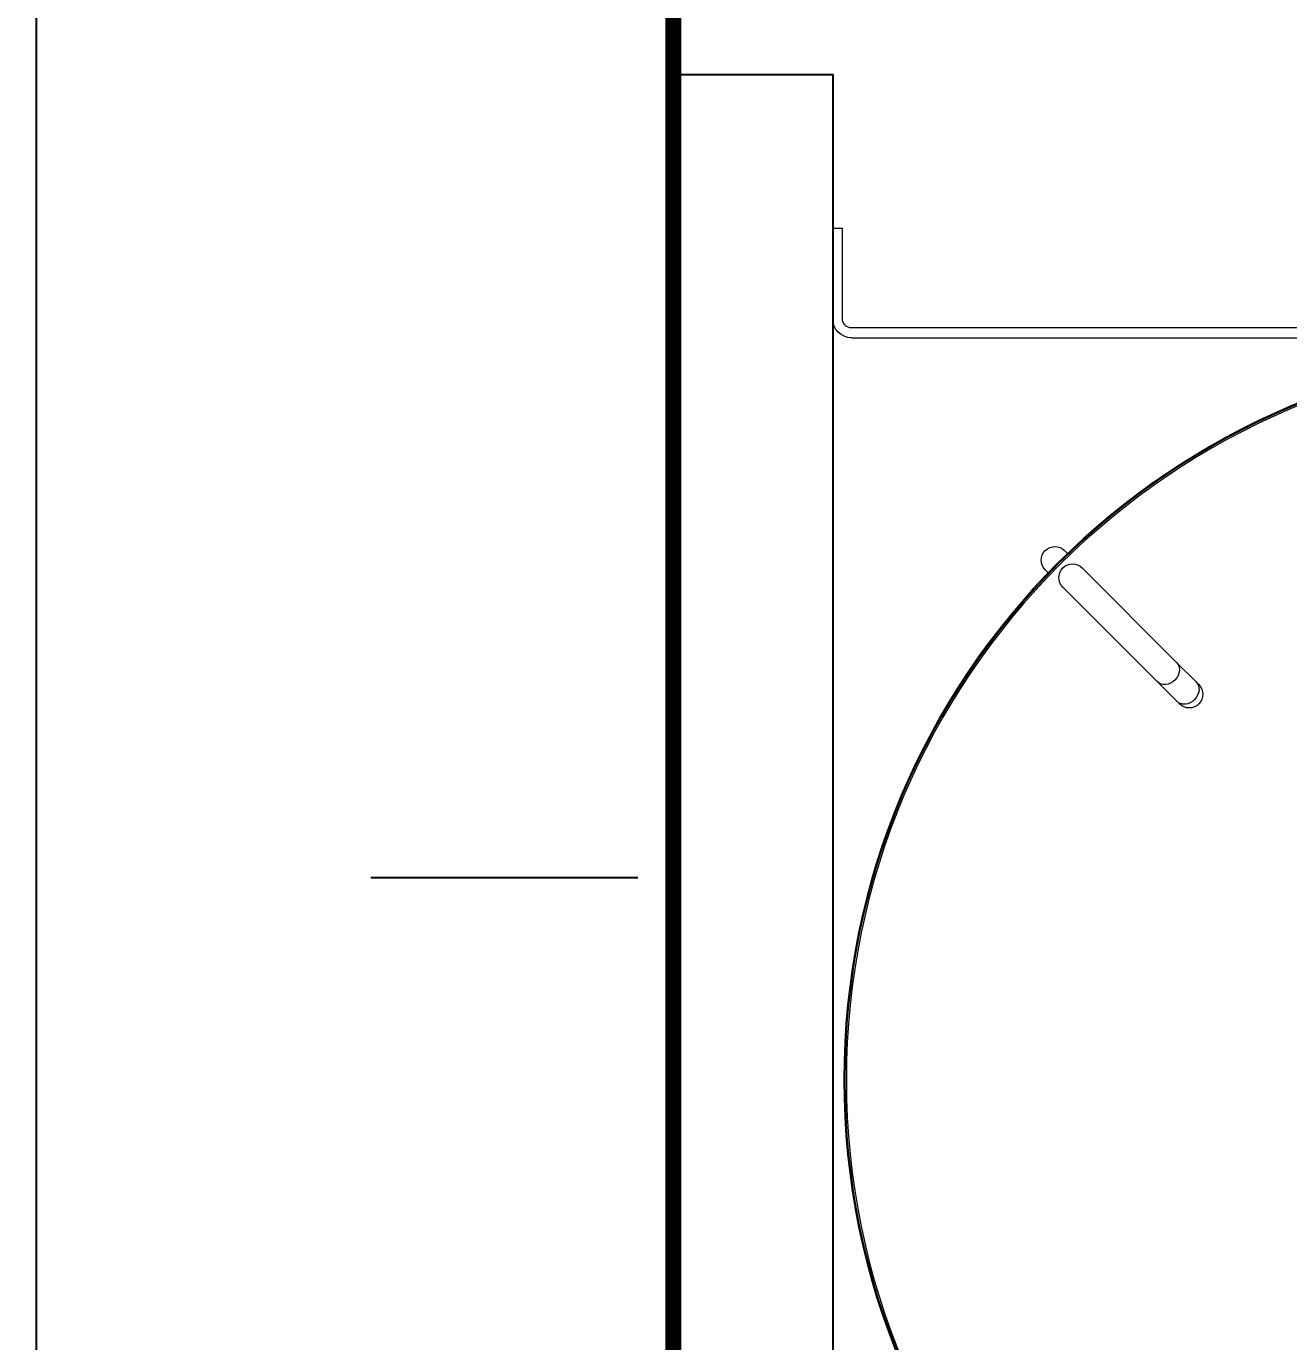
# Model space of a CAD drawing. Header units: millimetres. Extents: x -20146070 to 165023, y -3349561 to 35447.
# Drawn here: x -365474.6 to -365078.4, y -10992.2 to -10579.5 of the extents above; entities that cross this region are included whole.
import ezdxf
from ezdxf import colors
from ezdxf.entities.mleader import LeaderData, LeaderLine
from ezdxf.math import Vec2, Vec3

# ---------------------------------------------------------------- set-up
doc = ezdxf.new("R2010")
doc.units = ezdxf.units.MM
doc.header["$LTSCALE"] = 50
doc.linetypes.add('CONTINOUS', pattern=[0])
for name, color, linetype in [('ASPL- FM200-DEVICES', 8, 'Continuous'), ('BLK 2 - 1ST  2ND STOREY PLAN 031023$0$A-_WALL----_H-1', 8, 'Continuous'), ('BLK 2 - 1ST  2ND STOREY PLAN 031023$0$A-_WALLPRTN_E-1', 8, 'Continuous'), ('BLK_2 - 1ST_2ND_STOREY_PLAN$0$A-_WALL----_H-1', 8, 'Continuous'), ('BLK_2 - 1ST_2ND_STOREY_PLAN$0$A-_WALLPRTN_E-1', 8, 'Continuous'), ('F--FM 200 Cylinder', 8, 'Continuous'), ('M_FIREALAM-_E-', 10, 'Continuous'), ('M_FM 200 Cylinder', 1, 'Continuous'), ('NW_FM200', 1, 'Continuous')]:
    doc.layers.add(name, color=color, linetype=linetype)
doc.styles.add('RomanS', font='romans__.ttf', dxfattribs={"width": 0.75, "height": 40})

# ---------------------------------------------------------------- blocks, each defined once
blk = doc.blocks.new('180')
at = {"layer": 'ASPL- FM200-DEVICES', "color": 1, "lineweight": 5}
for p, q in [((-38431.02, -130053.55), (-38431.02, -130025.2)), ((-38431.02, -130025.2), (-38427.95, -130025.2)), ((-38427.95, -130025.2), (-38427.95, -130053.55)), ((-38660.78, -130056.41), (-38433.88, -130056.41)), ((-38433.88, -130059.48), (-38660.78, -130059.48)), ((-38500.74, -130126.22), (-38501.67, -130127.14)), ((-38506.24, -130131.72), (-38535.86, -130161.34)), ((-38495.61, -130133.2), (-38494.68, -130132.28)), ((-38529.8, -130167.4), (-38500.18, -130137.78)), ((-38542.01, -130167.49), (-38535.86, -130161.34)), ((-38542.01, -130167.49), (-38542.86, -130168.33)), ((-38535.95, -130173.55), (-38529.8, -130167.4)), ((-38536.8, -130174.39), (-38535.95, -130173.55))]:
    blk.add_line(p, q, dxfattribs=at)
for radius in [229.34, 229.02, 228.54]:
    blk.add_circle((-38660.78, -130292.31), radius, dxfattribs=at)
for centre, radius, start, end in [((-38433.88, -130053.55), 5.93, 270, 0), ((-38433.88, -130053.55), 2.86, 270, 0), ((-38497.71, -130129.25), 4.29, 315, 135), ((-38503.21, -130134.75), 4.29, 315, 135), ((-38539.83, -130171.36), 4.29, 135, 315)]:
    blk.add_arc(centre, radius, start, end, dxfattribs=at)
for centre in [(-38532.83, -130164.37), (-38538.98, -130170.52)]:
    blk.add_ellipse(centre, major_axis=(3.03, -3.03), ratio=0.832962, start_param=3.141593, end_param=6.283185, dxfattribs=at)
blk = doc.blocks.new('SMOKE')
at = {"color": 7, "linetype": 'CONTINOUS'}
ml = blk.add_multileader_mtext('Standard', dxfattribs=at)
ml.set_content('{\\fArial|b0|i0|c0|p34;S}', color=7, style='RomanS')
ml.set_leader_properties(color=10)
ml.build(insert=Vec2(0, 0))
ml.multileader.update_dxf_attribs({"dogleg_length": 3.34, "arrow_head_size": 171.11, "scale": 50})
ctx = ml.context
ctx.base_point, ctx.scale, ctx.char_height, ctx.arrow_head_size, ctx.landing_gap_size, ctx.plane_origin = Vec3(10040458.85, 1663039.05), 50, 256.6687, 171.11, 171.11, Vec3(10036247.2, 1658323.42)
notes = []
notes.append((ctx, [(0, (0, 0, 0), (0, 0), (1, 0), 1, [])]))
ctx.mtext.insert, ctx.mtext.flow_direction = Vec3(10040629.96, 1663169.57), 5
for ctx, leaders in notes:
    for number, flags, end, landing, length, lines in leaders:
        leader = LeaderData()
        leader.index, (leader.has_last_leader_line, leader.has_dogleg_vector, leader.attachment_direction) = number, flags
        leader.last_leader_point, leader.dogleg_vector, leader.dogleg_length = Vec3(end), Vec3(landing), length
        for number, points, colour, breaks in lines:
            line = LeaderLine()
            line.index, line.vertices, line.color, line.breaks = number, Vec3.list(points), colors.encode_raw_color(colour), breaks
            leader.lines.append(line)
        ctx.leaders.append(leader)

msp = doc.modelspace()

# ---------------------------------------------------------------- hatches: boundary and pattern name
at = {"layer": 'BLK 2 - 1ST  2ND STOREY PLAN 031023$0$A-_WALL----_H-1'}
h = msp.add_hatch(dxfattribs=at)
h.set_pattern_fill('FP_3', color=256, style=0, pattern_type=2)
h.set_pattern_definition([(0, (-229985.17, 42727.71), (1016, 254), [83.82, -678.18, 83.82, -678.18, -4064]), (0, (-229985.17, 42727.71), (1016, 254), [-1524, 83.82, -1440.18, 83.82, -678.18, -1778]), (0, (-229985.17, 42727.71), (1016, 254), [-3810, 83.82, -424.18, 83.82, -1186.18]), (120, (-229604.17, 42854.71), (-727.97045, 752.8818), [83.82, -678.18, 83.82, -678.18, -4064]), (120, (-229604.17, 42854.71), (-727.97045, 752.8818), [-1524, 83.82, -1440.18, 83.82, -678.18, -1778]), (120, (-229604.17, 42854.71), (-727.97045, 752.8818), [-3810, 83.82, -424.18, 83.82, -1186.18]), (240, (-229477.17, 43362.71), (-288.02955, -1006.8818), [83.82, -678.18, 83.82, -678.18, -4064]), (240, (-229477.17, 43362.71), (-288.02955, -1006.8818), [-1524, 83.82, -1440.18, 83.82, -678.18, -1778]), (240, (-229477.17, 43362.71), (-288.02955, -1006.8818), [-3810, 83.82, -424.18, 83.82, -1186.18])])
h.paths.add_polyline_path([(-365371.54, -17224.66), (-365371.54, -12524.66), (-365471.54, -12524.66), (-365471.54, -17224.66), (-365421.54, -17224.66)])
h.paths.add_polyline_path([(-365421.54, -11424.66), (-365371.54, -11424.66), (-365371.54, -6424.66), (-365471.54, -6424.66), (-365471.54, -11424.66)])
at = {"layer": 'BLK_2 - 1ST_2ND_STOREY_PLAN$0$A-_WALL----_H-1'}
h = msp.add_hatch(dxfattribs=at)
h.set_pattern_fill('FP_3', color=256, style=0, pattern_type=2)
h.set_pattern_definition([(0, (-229985.17, 39952.71), (1016, 254), [83.82, -678.18, 83.82, -678.18, -4064]), (0, (-229985.17, 39952.71), (1016, 254), [-1524, 83.82, -1440.18, 83.82, -678.18, -1778]), (0, (-229985.17, 39952.71), (1016, 254), [-3810, 83.82, -424.18, 83.82, -1186.18]), (120, (-229604.17, 40079.71), (-727.97045, 752.8818), [83.82, -678.18, 83.82, -678.18, -4064]), (120, (-229604.17, 40079.71), (-727.97045, 752.8818), [-1524, 83.82, -1440.18, 83.82, -678.18, -1778]), (120, (-229604.17, 40079.71), (-727.97045, 752.8818), [-3810, 83.82, -424.18, 83.82, -1186.18]), (240, (-229477.17, 40587.71), (-288.02955, -1006.8818), [83.82, -678.18, 83.82, -678.18, -4064]), (240, (-229477.17, 40587.71), (-288.02955, -1006.8818), [-1524, 83.82, -1440.18, 83.82, -678.18, -1778]), (240, (-229477.17, 40587.71), (-288.02955, -1006.8818), [-3810, 83.82, -424.18, 83.82, -1186.18])])
h.paths.add_polyline_path([(-365271.54, -17324.66), (-365271.54, -15649.66), (-365471.54, -15649.66), (-365471.54, -17324.66)])
h.paths.add_polyline_path([(-365271.54, -11825.37), (-365271.54, -6324.66), (-365471.54, -6324.66), (-365471.54, -11825.37)])

# ---------------------------------------------------------------- linework, layer by layer
at = {"layer": 'BLK 2 - 1ST  2ND STOREY PLAN 031023$0$A-_WALLPRTN_E-1'}
for p, q in [((-365471.54, -6424.66), (-365471.54, -11449.66)), ((-365271.54, -11224.66), (-365271.54, -6524.66))]:
    msp.add_line(p, q, dxfattribs=at)
at = {"layer": 'BLK_2 - 1ST_2ND_STOREY_PLAN$0$A-_WALLPRTN_E-1'}
for p, q in [((-365471.54, -6424.66), (-365471.54, -11549.66)), ((-365271.54, -11224.66), (-365271.54, -6524.66))]:
    msp.add_line(p, q, dxfattribs=at)
at = {"layer": 'F--FM 200 Cylinder', "color": 1, "lineweight": -3}
msp.add_lwpolyline([(-365271.54, -11224.66), (-365271.54, -10594.58), (-365221.54, -10594.58), (-365221.54, -11224.66)], close=True, dxfattribs=at)
at = {"layer": 'NW_FM200', "color": 2, "const_width": 5}
msp.add_lwpolyline([(-365271.54, -6524.66), (-360571.54, -6524.66), (-360571.54, -11224.66), (-365271.54, -11224.66)], close=True, dxfattribs=at)

# ---------------------------------------------------------------- block references
at = {"layer": 'M_FIREALAM-_E-', "xscale": 1.28, "yscale": 1.28, "zscale": 1.28}
for p in [(-13215027.01, -2136319.15), (-12842896.26, -2136319.15), (-13209527.32, -2137019.4), (-12837356.49, -2137100.4), (-13215027.01, -2138819.15), (-12842882.17, -2139119.15)]:
    msp.add_blockref('SMOKE', p, dxfattribs=at)
at = {"layer": 'M_FM 200 Cylinder', "lineweight": -3, "xscale": -1}
msp.add_blockref('180', (-403649.49, 119382.29), dxfattribs=at)

doc.saveas('drawing.dxf')
